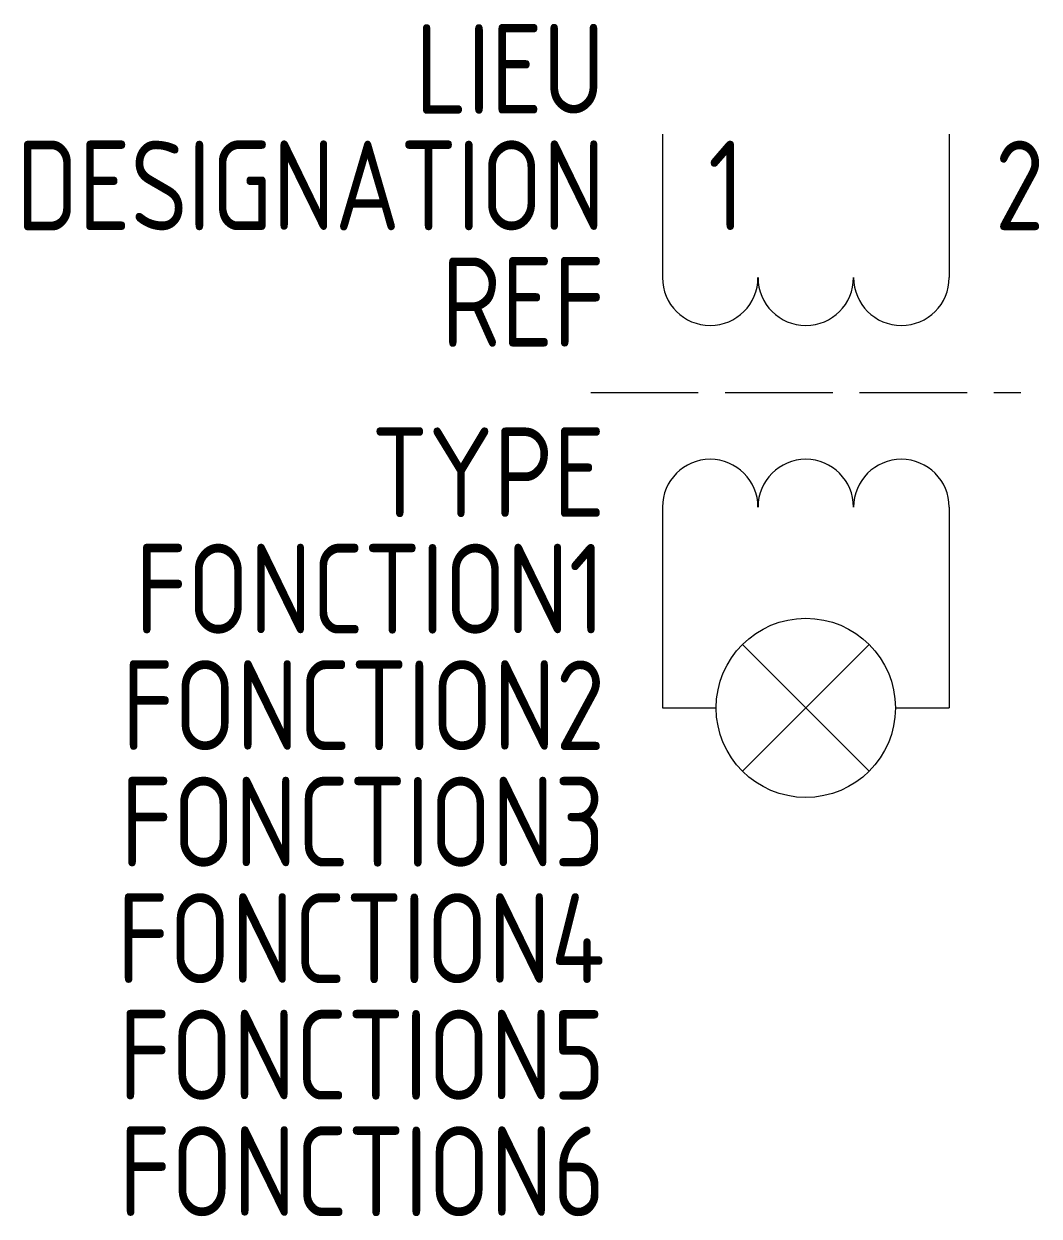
# Model space of a CAD drawing. Extents: x -1602.5 to -1574.1, y -909.8 to -876.5.
import ezdxf
from ezdxf.enums import TextEntityAlignment as Align

# ---------------------------------------------------------------- set-up
doc = ezdxf.new("R2010")
doc.units = 0
doc.linetypes.add('ACAD_ISO02W100', pattern=[15, 12, -3])
for name, color, linetype in [('SYMB_FIL', 3, 'CONTINUOUS'), ('SYMB_LIAISON', 1, 'ACAD_ISO02W100'), ('SYMB_REF_CONTACT', 2, 'CONTINUOUS'), ('SYMB_TXT_CONTACT', 2, 'CONTINUOUS'), ('SYMB_TXT_NOM', 3, 'CONTINUOUS')]:
    doc.layers.add(name, color=color, linetype=linetype)
doc.styles.add('NET2_5', font='isocp.shx', dxfattribs={"width": 0.9, "height": 2.5})

msp = doc.modelspace()

# ---------------------------------------------------------------- linework, layer by layer
at = {"layer": 'SYMB_FIL'}
for p, q in [((-1584.634, -879.593), (-1584.634, -883.593)), ((-1576.634, -879.593), (-1576.634, -883.593)), ((-1584.634, -889.993), (-1584.634, -895.593)), ((-1576.634, -889.993), (-1576.634, -895.593)), ((-1582.402, -897.361), (-1578.866, -893.826)), ((-1578.866, -897.361), (-1582.402, -893.826)), ((-1584.634, -895.593), (-1583.134, -895.593)), ((-1578.134, -895.593), (-1576.634, -895.593))]:
    msp.add_line(p, q, dxfattribs=at)
msp.add_circle((-1580.634, -895.593), 2.5, dxfattribs=at)
for centre, start, end in [((-1583.301, -883.593), 180, 0), ((-1580.634, -883.593), 180, 0), ((-1577.967, -883.593), 180, 0), ((-1583.301, -889.993), 0, 180), ((-1580.634, -889.993), 0, 180), ((-1577.967, -889.993), 0, 180)]:
    msp.add_arc(centre, 1.333, start, end, dxfattribs=at)
at = {"layer": 'SYMB_LIAISON', "ltscale": 0.25}
msp.add_line((-1586.634, -886.793), (-1574.634, -886.793), dxfattribs=at)

# ---------------------------------------------------------------- texts
at = {"layer": 'SYMB_REF_CONTACT', "style": 'NET2_5', "width": 0.9, "flags": 8}
msp.add_attdef('REF', text='', height=2.5, dxfattribs=at).set_placement((-1586.234, -885.522), align=Align.RIGHT)
at = {"layer": 'SYMB_TXT_CONTACT', "style": 'NET2_5', "width": 0.9, "flags": 8}
for tag, p in [('1', (-1583.359, -882.272)), ('2', (-1575.359, -882.272))]:
    msp.add_attdef(tag, p, '', height=2.5, dxfattribs=at)
at = {"layer": 'SYMB_TXT_NOM', "style": 'NET2_5', "width": 0.9, "flags": 8}
for tag, text, p in [('LIEU', '', (-1586.234, -879.022)), ('DESIGNATION', 'H?', (-1586.234, -882.272)), ('TYPE', '', (-1586.234, -890.272)), ('FONCTION1', '', (-1586.234, -893.522)), ('FONCTION2', '', (-1586.234, -896.772)), ('FONCTION3', '', (-1586.234, -900.022)), ('FONCTION4', '', (-1586.234, -903.272)), ('FONCTION5', '', (-1586.234, -906.522)), ('FONCTION6', '', (-1586.234, -909.772))]:
    msp.add_attdef(tag, text=text, height=2.5, dxfattribs=at).set_placement(p, align=Align.RIGHT)

doc.saveas('drawing.dxf')
